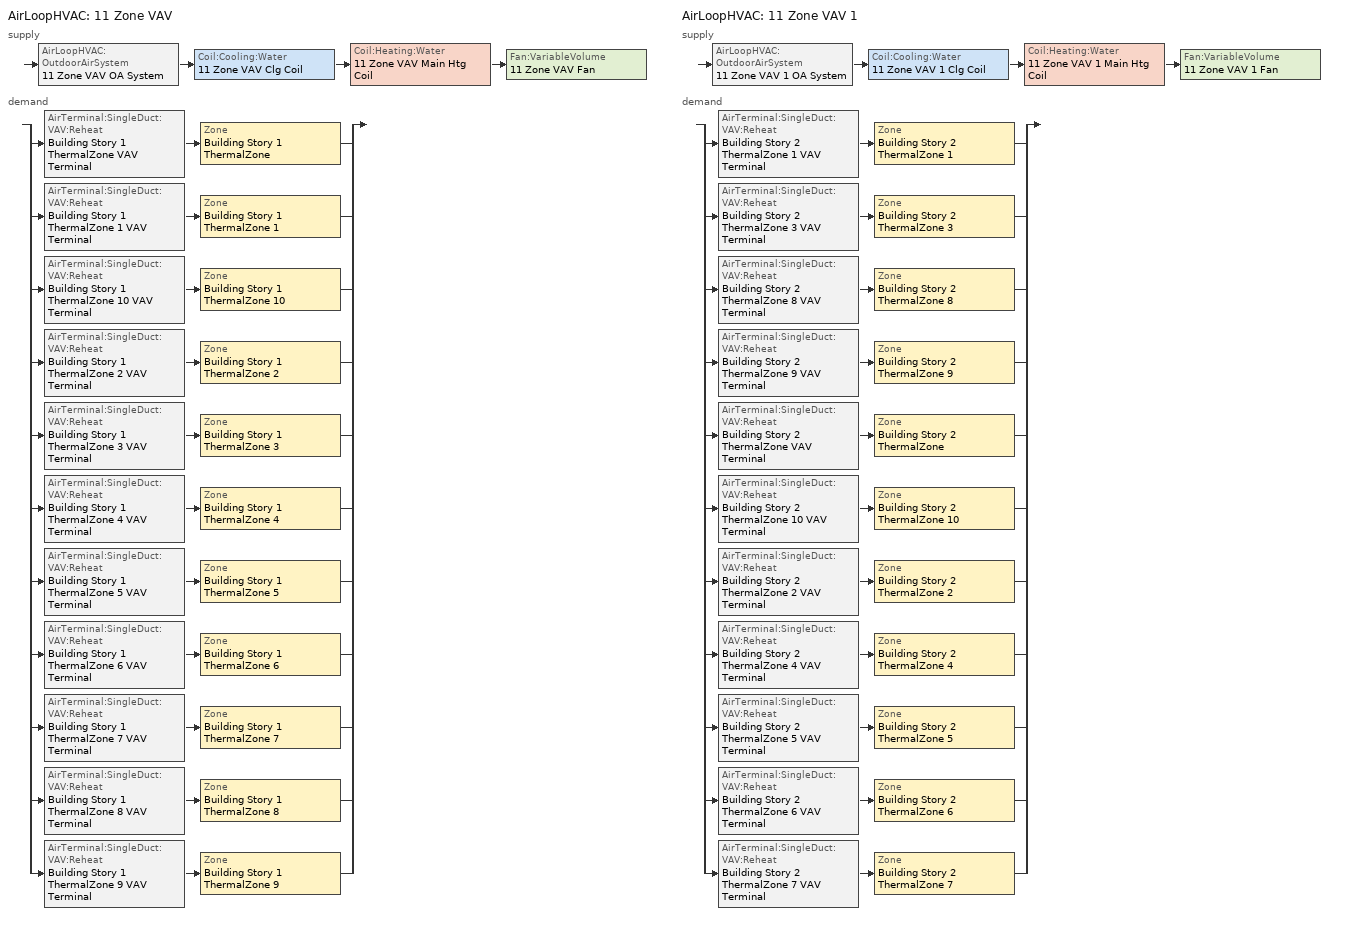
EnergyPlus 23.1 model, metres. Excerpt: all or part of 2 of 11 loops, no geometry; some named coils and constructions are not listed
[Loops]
AirLoopHVAC '11 Zone VAV'
 supply: AirLoopHVAC:OutdoorAirSystem '11 Zone VAV OA System' > Coil:Cooling:Water '11 Zone VAV Clg Coil' > Coil:Heating:Water '11 Zone VAV Main Htg Coil' > Fan:VariableVolume '11 Zone VAV Fan'
 demand: split
  | AirTerminal:SingleDuct:VAV:Reheat 'Building Story 1 ThermalZone VAV Terminal' > Zone 'Building Story 1 ThermalZone'
  | AirTerminal:SingleDuct:VAV:Reheat 'Building Story 1 ThermalZone 1 VAV Terminal' > Zone 'Building Story 1 ThermalZone 1'
  | AirTerminal:SingleDuct:VAV:Reheat 'Building Story 1 ThermalZone 10 VAV Terminal' > Zone 'Building Story 1 ThermalZone 10'
  | AirTerminal:SingleDuct:VAV:Reheat 'Building Story 1 ThermalZone 2 VAV Terminal' > Zone 'Building Story 1 ThermalZone 2'
  | AirTerminal:SingleDuct:VAV:Reheat 'Building Story 1 ThermalZone 3 VAV Terminal' > Zone 'Building Story 1 ThermalZone 3'
  | AirTerminal:SingleDuct:VAV:Reheat 'Building Story 1 ThermalZone 4 VAV Terminal' > Zone 'Building Story 1 ThermalZone 4'
  | AirTerminal:SingleDuct:VAV:Reheat 'Building Story 1 ThermalZone 5 VAV Terminal' > Zone 'Building Story 1 ThermalZone 5'
  | AirTerminal:SingleDuct:VAV:Reheat 'Building Story 1 ThermalZone 6 VAV Terminal' > Zone 'Building Story 1 ThermalZone 6'
  | AirTerminal:SingleDuct:VAV:Reheat 'Building Story 1 ThermalZone 7 VAV Terminal' > Zone 'Building Story 1 ThermalZone 7'
  | AirTerminal:SingleDuct:VAV:Reheat 'Building Story 1 ThermalZone 8 VAV Terminal' > Zone 'Building Story 1 ThermalZone 8'
  | AirTerminal:SingleDuct:VAV:Reheat 'Building Story 1 ThermalZone 9 VAV Terminal' > Zone 'Building Story 1 ThermalZone 9'
AirLoopHVAC '11 Zone VAV 1'
 supply: AirLoopHVAC:OutdoorAirSystem '11 Zone VAV 1 OA System' > Coil:Cooling:Water '11 Zone VAV 1 Clg Coil' > Coil:Heating:Water '11 Zone VAV 1 Main Htg Coil' > Fan:VariableVolume '11 Zone VAV 1 Fan'
 demand: split
  | AirTerminal:SingleDuct:VAV:Reheat 'Building Story 2 ThermalZone 1 VAV Terminal' > Zone 'Building Story 2 ThermalZone 1'
  | AirTerminal:SingleDuct:VAV:Reheat 'Building Story 2 ThermalZone 3 VAV Terminal' > Zone 'Building Story 2 ThermalZone 3'
  | AirTerminal:SingleDuct:VAV:Reheat 'Building Story 2 ThermalZone 8 VAV Terminal' > Zone 'Building Story 2 ThermalZone 8'
  | AirTerminal:SingleDuct:VAV:Reheat 'Building Story 2 ThermalZone 9 VAV Terminal' > Zone 'Building Story 2 ThermalZone 9'
  | AirTerminal:SingleDuct:VAV:Reheat 'Building Story 2 ThermalZone VAV Terminal' > Zone 'Building Story 2 ThermalZone'
  | AirTerminal:SingleDuct:VAV:Reheat 'Building Story 2 ThermalZone 10 VAV Terminal' > Zone 'Building Story 2 ThermalZone 10'
  | AirTerminal:SingleDuct:VAV:Reheat 'Building Story 2 ThermalZone 2 VAV Terminal' > Zone 'Building Story 2 ThermalZone 2'
  | AirTerminal:SingleDuct:VAV:Reheat 'Building Story 2 ThermalZone 4 VAV Terminal' > Zone 'Building Story 2 ThermalZone 4'
  | AirTerminal:SingleDuct:VAV:Reheat 'Building Story 2 ThermalZone 5 VAV Terminal' > Zone 'Building Story 2 ThermalZone 5'
  | AirTerminal:SingleDuct:VAV:Reheat 'Building Story 2 ThermalZone 6 VAV Terminal' > Zone 'Building Story 2 ThermalZone 6'
  | AirTerminal:SingleDuct:VAV:Reheat 'Building Story 2 ThermalZone 7 VAV Terminal' > Zone 'Building Story 2 ThermalZone 7'
[InternalMass] Construction=InteriorFurnishings 1
Name | Zone or ZoneList | Space or SpaceList | Surface Area {m2}
Building Story 1 Space 8 SecondarySchool Office A  - Story Ground Mass; Building Story 1 Space 8 SecondarySchool Office C  - Story Ground Mass | Building Story 1 ThermalZone 8 | Building Story 1 Space 8 | 2.00031
Building Story 1 Space SecondarySchool Office A end_b - Story Ground Mass; Building Story 1 Space SecondarySchool Office C end_b - Story Ground Mass | Building Story 1 ThermalZone | Building Story 1 Space | 31.8801
Building Story 1 Space 3 SecondarySchool Office A end_b - Story Ground Mass; Building Story 1 Space 3 SecondarySchool Office C end_b - Story Ground Mass | Building Story 1 ThermalZone 3 | Building Story 1 Space 3 | 0.579334
Building Story 1 Space 1 SecondarySchool Office A end_b - Story Ground Mass; Building Story 1 Space 1 SecondarySchool Office C end_b - Story Ground Mass | Building Story 1 ThermalZone 1 | Building Story 1 Space 1 | 1.34403
Building Story 1 Space 4 SecondarySchool Office A end_b - Story Ground Mass; Building Story 1 Space 4 SecondarySchool Office C end_b - Story Ground Mass | Building Story 1 ThermalZone 4 | Building Story 1 Space 4 | 0.215222
Building Story 1 Space 6 SecondarySchool Office A end_b - Story Ground Mass; Building Story 1 Space 6 SecondarySchool Office C end_b - Story Ground Mass | Building Story 1 ThermalZone 6 | Building Story 1 Space 6 | 2.28386
Building Story 1 Space 10 SecondarySchool Office A end_b - Story Ground Mass; Building Story 1 Space 10 SecondarySchool Office C end_b - Story Ground Mass | Building Story 1 ThermalZone 10 | Building Story 1 Space 10 | 0.964309
Building Story 1 Space 5 SecondarySchool Office A end_b - Story Ground Mass; Building Story 1 Space 5 SecondarySchool Office C end_b - Story Ground Mass | Building Story 1 ThermalZone 5 | Building Story 1 Space 5 | 0.331057
Building Story 1 Space 9 SecondarySchool Office A end_b - Story Ground Mass; Building Story 1 Space 9 SecondarySchool Office C end_b - Story Ground Mass | Building Story 1 ThermalZone 9 | Building Story 1 Space 9 | 1.47988
Building Story 1 Space 2 SecondarySchool Office A end_b - Story Ground Mass; Building Story 1 Space 2 SecondarySchool Office C end_b - Story Ground Mass | Building Story 1 ThermalZone 2 | Building Story 1 Space 2 | 0.211252
Building Story 1 Space 7 SecondarySchool Office A end_b - Story Ground Mass; Building Story 1 Space 7 SecondarySchool Office C end_b - Story Ground Mass | Building Story 1 ThermalZone 7 | Building Story 1 Space 7 | 0.771594
Building Story 1 Space 8 SecondarySchool Office A end_b - Story Ground Mass; Building Story 1 Space 8 SecondarySchool Office C end_b - Story Ground Mass | Building Story 1 ThermalZone 8 | Building Story 1 Space 8 | 1.74578
Building Story 1 Space SecondarySchool Office B  - Story Ground Mass | Building Story 1 ThermalZone | Building Story 1 Space | 327.916
Building Story 1 Space 3 SecondarySchool Office B  - Story Ground Mass | Building Story 1 ThermalZone 3 | Building Story 1 Space 3 | 5.95898
Building Story 1 Space 1 SecondarySchool Office B  - Story Ground Mass | Building Story 1 ThermalZone 1 | Building Story 1 Space 1 | 13.8246
Building Story 1 Space 4 SecondarySchool Office B  - Story Ground Mass | Building Story 1 ThermalZone 4 | Building Story 1 Space 4 | 2.21376
Building Story 1 Space 6 SecondarySchool Office B  - Story Ground Mass | Building Story 1 ThermalZone 6 | Building Story 1 Space 6 | 23.4916
Building Story 1 Space 10 SecondarySchool Office B  - Story Ground Mass | Building Story 1 ThermalZone 10 | Building Story 1 Space 10 | 9.91881
Building Story 1 Space 5 SecondarySchool Office B  - Story Ground Mass | Building Story 1 ThermalZone 5 | Building Story 1 Space 5 | 3.40522
Building Story 1 Space 9 SecondarySchool Office B  - Story Ground Mass | Building Story 1 ThermalZone 9 | Building Story 1 Space 9 | 15.2219
Building Story 1 Space 2 SecondarySchool Office B  - Story Ground Mass | Building Story 1 ThermalZone 2 | Building Story 1 Space 2 | 2.17292
Building Story 1 Space 7 SecondarySchool Office B  - Story Ground Mass | Building Story 1 ThermalZone 7 | Building Story 1 Space 7 | 7.93656
Building Story 1 Space 8 SecondarySchool Office B  - Story Ground Mass | Building Story 1 ThermalZone 8 | Building Story 1 Space 8 | 17.957
Building Story 1 Space SecondarySchool Office B end_b - Story Ground Mass | Building Story 1 ThermalZone | Building Story 1 Space | 286.19
Building Story 1 Space 3 SecondarySchool Office B end_b - Story Ground Mass | Building Story 1 ThermalZone 3 | Building Story 1 Space 3 | 5.20072
Building Story 1 Space 1 SecondarySchool Office B end_b - Story Ground Mass | Building Story 1 ThermalZone 1 | Building Story 1 Space 1 | 12.0655
Building Story 1 Space 4 SecondarySchool Office B end_b - Story Ground Mass | Building Story 1 ThermalZone 4 | Building Story 1 Space 4 | 1.93206
Building Story 1 Space 6 SecondarySchool Office B end_b - Story Ground Mass | Building Story 1 ThermalZone 6 | Building Story 1 Space 6 | 20.5024
Building Story 1 Space 10 SecondarySchool Office B end_b - Story Ground Mass | Building Story 1 ThermalZone 10 | Building Story 1 Space 10 | 8.65667
Building Story 1 Space 5 SecondarySchool Office B end_b - Story Ground Mass | Building Story 1 ThermalZone 5 | Building Story 1 Space 5 | 2.97192
Building Story 1 Space 9 SecondarySchool Office B end_b - Story Ground Mass | Building Story 1 ThermalZone 9 | Building Story 1 Space 9 | 13.285
Building Story 1 Space 2 SecondarySchool Office B end_b - Story Ground Mass | Building Story 1 ThermalZone 2 | Building Story 1 Space 2 | 1.89643
Building Story 1 Space 7 SecondarySchool Office B end_b - Story Ground Mass | Building Story 1 ThermalZone 7 | Building Story 1 Space 7 | 6.92666
Building Story 1 Space 8 SecondarySchool Office B end_b - Story Ground Mass | Building Story 1 ThermalZone 8 | Building Story 1 Space 8 | 15.672
Building Story 1 Space SecondarySchool Office C  - Story Ground Mass | Building Story 1 ThermalZone | Building Story 1 Space | 36.5282
Building Story 1 Space 3 SecondarySchool Office C  - Story Ground Mass | Building Story 1 ThermalZone 3 | Building Story 1 Space 3 | 0.663799
Building Story 1 Space 1 SecondarySchool Office C  - Story Ground Mass | Building Story 1 ThermalZone 1 | Building Story 1 Space 1 | 1.53999
Building Story 1 Space 4 SecondarySchool Office C  - Story Ground Mass | Building Story 1 ThermalZone 4 | Building Story 1 Space 4 | 0.246601
Building Story 1 Space 6 SecondarySchool Office C  - Story Ground Mass | Building Story 1 ThermalZone 6 | Building Story 1 Space 6 | 2.61684
Building Story 1 Space 10 SecondarySchool Office C  - Story Ground Mass | Building Story 1 ThermalZone 10 | Building Story 1 Space 10 | 1.1049
Building Story 1 Space 5 SecondarySchool Office C  - Story Ground Mass | Building Story 1 ThermalZone 5 | Building Story 1 Space 5 | 0.379324
Building Story 1 Space 9 SecondarySchool Office C  - Story Ground Mass | Building Story 1 ThermalZone 9 | Building Story 1 Space 9 | 1.69564
Building Story 1 Space 2 SecondarySchool Office C  - Story Ground Mass | Building Story 1 ThermalZone 2 | Building Story 1 Space 2 | 0.242052
Building Story 1 Space 7 SecondarySchool Office C  - Story Ground Mass | Building Story 1 ThermalZone 7 | Building Story 1 Space 7 | 0.884092
Building Story 1 Space SecondarySchool Restroom A  - Story Ground Mass | Building Story 1 ThermalZone | Building Story 1 Space | 26.9602
Building Story 1 Space 3 SecondarySchool Restroom A  - Story Ground Mass | Building Story 1 ThermalZone 3 | Building Story 1 Space 3 | 0.489927
Building Story 1 Space 1 SecondarySchool Restroom A  - Story Ground Mass | Building Story 1 ThermalZone 1 | Building Story 1 Space 1 | 1.13661
Building Story 1 Space 4 SecondarySchool Restroom A  - Story Ground Mass | Building Story 1 ThermalZone 4 | Building Story 1 Space 4 | 0.182008
Building Story 1 Space 6 SecondarySchool Restroom A  - Story Ground Mass | Building Story 1 ThermalZone 6 | Building Story 1 Space 6 | 1.9314
Building Story 1 Space 10 SecondarySchool Restroom A  - Story Ground Mass | Building Story 1 ThermalZone 10 | Building Story 1 Space 10 | 0.815491
Building Story 1 Space 5 SecondarySchool Restroom A  - Story Ground Mass | Building Story 1 ThermalZone 5 | Building Story 1 Space 5 | 0.279966
Building Story 1 Space 9 SecondarySchool Restroom A  - Story Ground Mass | Building Story 1 ThermalZone 9 | Building Story 1 Space 9 | 1.25149
Building Story 1 Space 2 SecondarySchool Restroom A  - Story Ground Mass | Building Story 1 ThermalZone 2 | Building Story 1 Space 2 | 0.17865
Building Story 1 Space 7 SecondarySchool Restroom A  - Story Ground Mass | Building Story 1 ThermalZone 7 | Building Story 1 Space 7 | 0.652517
Building Story 1 Space 8 SecondarySchool Restroom A  - Story Ground Mass | Building Story 1 ThermalZone 8 | Building Story 1 Space 8 | 1.47636
Building Story 1 Space SecondarySchool Restroom B  - Story Ground Mass | Building Story 1 ThermalZone | Building Story 1 Space | 242.023
Building Story 1 Space 3 SecondarySchool Restroom B  - Story Ground Mass | Building Story 1 ThermalZone 3 | Building Story 1 Space 3 | 4.39811
Building Story 1 Space 1 SecondarySchool Restroom B  - Story Ground Mass | Building Story 1 ThermalZone 1 | Building Story 1 Space 1 | 10.2035
Building Story 1 Space 4 SecondarySchool Restroom B  - Story Ground Mass | Building Story 1 ThermalZone 4 | Building Story 1 Space 4 | 1.6339
Building Story 1 Space 6 SecondarySchool Restroom B  - Story Ground Mass | Building Story 1 ThermalZone 6 | Building Story 1 Space 6 | 17.3383
Building Story 1 Space 10 SecondarySchool Restroom B  - Story Ground Mass | Building Story 1 ThermalZone 10 | Building Story 1 Space 10 | 7.32072
Building Story 1 Space 5 SecondarySchool Restroom B  - Story Ground Mass | Building Story 1 ThermalZone 5 | Building Story 1 Space 5 | 2.51327
Building Story 1 Space 9 SecondarySchool Restroom B  - Story Ground Mass | Building Story 1 ThermalZone 9 | Building Story 1 Space 9 | 11.2348
Building Story 1 Space 2 SecondarySchool Restroom B  - Story Ground Mass | Building Story 1 ThermalZone 2 | Building Story 1 Space 2 | 1.60376
Building Story 1 Space 7 SecondarySchool Restroom B  - Story Ground Mass | Building Story 1 ThermalZone 7 | Building Story 1 Space 7 | 5.8577
[ZoneControl:Thermostat] Temperature Difference Between Cutout And Setpoint {deltaC}=0
Name | Zone or ZoneList | Control Type Schedule | Control 1
Building Story 1 ThermalZone Thermostat | Building Story 1 ThermalZone | Building Story 1 ThermalZone Thermostat Schedule | Story Ground Blended Space Type Thermostat
Building Story 1 ThermalZone 1 Thermostat | Building Story 1 ThermalZone 1 | Building Story 1 ThermalZone 1 Thermostat Schedule | Story Ground Blended Space Type Thermostat 1
Building Story 1 ThermalZone 10 Thermostat | Building Story 1 ThermalZone 10 | Building Story 1 ThermalZone 10 Thermostat Schedule | Story Ground Blended Space Type Thermostat 2
Building Story 1 ThermalZone 2 Thermostat | Building Story 1 ThermalZone 2 | Building Story 1 ThermalZone 2 Thermostat Schedule | Story Ground Blended Space Type Thermostat 3
Building Story 1 ThermalZone 3 Thermostat | Building Story 1 ThermalZone 3 | Building Story 1 ThermalZone 3 Thermostat Schedule | Story Ground Blended Space Type Thermostat 4
Building Story 1 ThermalZone 4 Thermostat | Building Story 1 ThermalZone 4 | Building Story 1 ThermalZone 4 Thermostat Schedule | Story Ground Blended Space Type Thermostat 5
Building Story 1 ThermalZone 5 Thermostat | Building Story 1 ThermalZone 5 | Building Story 1 ThermalZone 5 Thermostat Schedule | Story Ground Blended Space Type Thermostat 6
Building Story 1 ThermalZone 6 Thermostat | Building Story 1 ThermalZone 6 | Building Story 1 ThermalZone 6 Thermostat Schedule | Story Ground Blended Space Type Thermostat 7
Building Story 1 ThermalZone 7 Thermostat | Building Story 1 ThermalZone 7 | Building Story 1 ThermalZone 7 Thermostat Schedule | Story Ground Blended Space Type Thermostat 8
Building Story 1 ThermalZone 8 Thermostat | Building Story 1 ThermalZone 8 | Building Story 1 ThermalZone 8 Thermostat Schedule | Story Ground Blended Space Type Thermostat 9
Building Story 1 ThermalZone 9 Thermostat | Building Story 1 ThermalZone 9 | Building Story 1 ThermalZone 9 Thermostat Schedule | Story Ground Blended Space Type Thermostat 10
Building Story 2 ThermalZone Thermostat | Building Story 2 ThermalZone | Building Story 2 ThermalZone Thermostat Schedule | Story Mid Blended Space Type Thermostat
Building Story 2 ThermalZone 1 Thermostat | Building Story 2 ThermalZone 1 | Building Story 2 ThermalZone 1 Thermostat Schedule | Story Mid Blended Space Type Thermostat 1
Building Story 2 ThermalZone 10 Thermostat | Building Story 2 ThermalZone 10 | Building Story 2 ThermalZone 10 Thermostat Schedule | Story Mid Blended Space Type Thermostat 2
Building Story 2 ThermalZone 2 Thermostat | Building Story 2 ThermalZone 2 | Building Story 2 ThermalZone 2 Thermostat Schedule | Story Mid Blended Space Type Thermostat 3
Building Story 2 ThermalZone 3 Thermostat | Building Story 2 ThermalZone 3 | Building Story 2 ThermalZone 3 Thermostat Schedule | Story Mid Blended Space Type Thermostat 4
Building Story 2 ThermalZone 4 Thermostat | Building Story 2 ThermalZone 4 | Building Story 2 ThermalZone 4 Thermostat Schedule | Story Mid Blended Space Type Thermostat 5
Building Story 2 ThermalZone 5 Thermostat | Building Story 2 ThermalZone 5 | Building Story 2 ThermalZone 5 Thermostat Schedule | Story Mid Blended Space Type Thermostat 6
Building Story 2 ThermalZone 6 Thermostat | Building Story 2 ThermalZone 6 | Building Story 2 ThermalZone 6 Thermostat Schedule | Story Mid Blended Space Type Thermostat 7
Building Story 2 ThermalZone 7 Thermostat | Building Story 2 ThermalZone 7 | Building Story 2 ThermalZone 7 Thermostat Schedule | Story Mid Blended Space Type Thermostat 8
Building Story 2 ThermalZone 8 Thermostat | Building Story 2 ThermalZone 8 | Building Story 2 ThermalZone 8 Thermostat Schedule | Story Mid Blended Space Type Thermostat 9
Building Story 2 ThermalZone 9 Thermostat | Building Story 2 ThermalZone 9 | Building Story 2 ThermalZone 9 Thermostat Schedule | Story Mid Blended Space Type Thermostat 10
[ThermostatSetpoint:DualSetpoint] Cooling Setpoint Temperature Schedule=SchoolSecondary CLGSETP_SCH_NO_SETBACK
Name | Heating Setpoint Temperature Schedule
Story Ground Blended Space Type Thermostat; Story Ground Blended Space Type Thermostat 1; Story Ground Blended Space Type Thermostat 2; Story Ground Blended Space Type Thermostat 3; Story Ground Blended Space Type Thermostat 4; Story Ground Blended Space Type Thermostat 5; Story Ground Blended Space Type Thermostat 6; Story Ground Blended Space Type Thermostat 7; Story Ground Blended Space Type Thermostat 8; Story Ground Blended Space Type Thermostat 9; Story Ground Blended Space Type Thermostat 10 | SchoolSecondary HTGSETP_SCH_PSZ_AC
Story Mid Blended Space Type Thermostat; Story Mid Blended Space Type Thermostat 1; Story Mid Blended Space Type Thermostat 2; Story Mid Blended Space Type Thermostat 3; Story Mid Blended Space Type Thermostat 4; Story Mid Blended Space Type Thermostat 5; Story Mid Blended Space Type Thermostat 6; Story Mid Blended Space Type Thermostat 7; Story Mid Blended Space Type Thermostat 8; Story Mid Blended Space Type Thermostat 9; Story Mid Blended Space Type Thermostat 10 | SchoolSecondary HTGSETP_SCH_YES_OPTIMUM
[AirTerminal:SingleDuct:VAV:Reheat] Availability Schedule=Always On Discrete; Maximum Air Flow Rate {m3/s}=Autosize; Zone Minimum Air Flow Input Method=Constant; Fixed Minimum Air Flow Rate {m3/s}=0; Maximum Hot Water or Steam Flow Rate {m3/s}=Autosize; Minimum Hot Water or Steam Flow Rate {m3/s}=0; Convergence Tolerance=0.001; Damper Heating Action=ReverseWithLimits; Maximum Flow per Zone Floor Area During Reheat {m3/s-m2}=Autocalculate; Maximum Flow Fraction During Reheat=0.5; Maximum Reheat Air Temperature {C}=40
Name | Constant Minimum Air Flow Fraction | Reheat Coil
Building Story 1 ThermalZone VAV Terminal | 0.789931 | Building Story 1 ThermalZone Reheat Coil
Building Story 1 ThermalZone 1 VAV Terminal | 0.789931 | Building Story 1 ThermalZone 1 Reheat Coil
Building Story 1 ThermalZone 10 VAV Terminal | 0.789931 | Building Story 1 ThermalZone 10 Reheat Coil
Building Story 1 ThermalZone 2 VAV Terminal | 0.789931 | Building Story 1 ThermalZone 2 Reheat Coil
Building Story 1 ThermalZone 3 VAV Terminal | 0.789931 | Building Story 1 ThermalZone 3 Reheat Coil
Building Story 1 ThermalZone 4 VAV Terminal | 0.789931 | Building Story 1 ThermalZone 4 Reheat Coil
Building Story 1 ThermalZone 5 VAV Terminal | 0.789931 | Building Story 1 ThermalZone 5 Reheat Coil
Building Story 1 ThermalZone 6 VAV Terminal | 0.789931 | Building Story 1 ThermalZone 6 Reheat Coil
Building Story 1 ThermalZone 7 VAV Terminal | 0.789931 | Building Story 1 ThermalZone 7 Reheat Coil
Building Story 1 ThermalZone 8 VAV Terminal | 0.789931 | Building Story 1 ThermalZone 8 Reheat Coil
Building Story 1 ThermalZone 9 VAV Terminal | 0.789931 | Building Story 1 ThermalZone 9 Reheat Coil
Building Story 2 ThermalZone VAV Terminal | 0.869537 | Building Story 2 ThermalZone Reheat Coil
Building Story 2 ThermalZone 1 VAV Terminal | 0.869537 | Building Story 2 ThermalZone 1 Reheat Coil
Building Story 2 ThermalZone 10 VAV Terminal | 0.869537 | Building Story 2 ThermalZone 10 Reheat Coil
Building Story 2 ThermalZone 2 VAV Terminal | 0.869537 | Building Story 2 ThermalZone 2 Reheat Coil
Building Story 2 ThermalZone 3 VAV Terminal | 0.869537 | Building Story 2 ThermalZone 3 Reheat Coil
Building Story 2 ThermalZone 4 VAV Terminal | 0.869537 | Building Story 2 ThermalZone 4 Reheat Coil
Building Story 2 ThermalZone 5 VAV Terminal | 0.869537 | Building Story 2 ThermalZone 5 Reheat Coil
Building Story 2 ThermalZone 6 VAV Terminal | 0.869537 | Building Story 2 ThermalZone 6 Reheat Coil
Building Story 2 ThermalZone 7 VAV Terminal | 0.869537 | Building Story 2 ThermalZone 7 Reheat Coil
Building Story 2 ThermalZone 8 VAV Terminal | 0.869537 | Building Story 2 ThermalZone 8 Reheat Coil
Building Story 2 ThermalZone 9 VAV Terminal | 0.869537 | Building Story 2 ThermalZone 9 Reheat Coil
[Coil:Heating:Water] Availability Schedule=Always On Discrete; U-Factor Times Area Value {W/K}=Autosize; Maximum Water Flow Rate {m3/s}=Autosize; Performance Input Method=UFactorTimesAreaAndDesignWaterFlowRate; Rated Capacity {W}=Autosize; Rated Inlet Water Temperature {C}=82.2222; Rated Inlet Air Temperature {C}=7.22222; Rated Outlet Water Temperature {C}=71.1111; Rated Outlet Air Temperature {C}=12.7778; Rated Ratio for Air and Water Convection=0.5
11 Zone VAV Main Htg Coil; 11 Zone VAV 1 Main Htg Coil
[Zone equipment]
Building Story 1 ThermalZone: Building Story 1 ThermalZone VAV Terminal
Building Story 1 ThermalZone 1: Building Story 1 ThermalZone 1 VAV Terminal
Building Story 1 ThermalZone 10: Building Story 1 ThermalZone 10 VAV Terminal
Building Story 1 ThermalZone 2: Building Story 1 ThermalZone 2 VAV Terminal
Building Story 1 ThermalZone 3: Building Story 1 ThermalZone 3 VAV Terminal
Building Story 1 ThermalZone 4: Building Story 1 ThermalZone 4 VAV Terminal
Building Story 1 ThermalZone 5: Building Story 1 ThermalZone 5 VAV Terminal
Building Story 1 ThermalZone 6: Building Story 1 ThermalZone 6 VAV Terminal
Building Story 1 ThermalZone 7: Building Story 1 ThermalZone 7 VAV Terminal
Building Story 1 ThermalZone 8: Building Story 1 ThermalZone 8 VAV Terminal
Building Story 1 ThermalZone 9: Building Story 1 ThermalZone 9 VAV Terminal
Building Story 2 ThermalZone: Building Story 2 ThermalZone VAV Terminal
Building Story 2 ThermalZone 1: Building Story 2 ThermalZone 1 VAV Terminal
Building Story 2 ThermalZone 10: Building Story 2 ThermalZone 10 VAV Terminal
Building Story 2 ThermalZone 2: Building Story 2 ThermalZone 2 VAV Terminal
Building Story 2 ThermalZone 3: Building Story 2 ThermalZone 3 VAV Terminal
Building Story 2 ThermalZone 4: Building Story 2 ThermalZone 4 VAV Terminal
Building Story 2 ThermalZone 5: Building Story 2 ThermalZone 5 VAV Terminal
Building Story 2 ThermalZone 6: Building Story 2 ThermalZone 6 VAV Terminal
Building Story 2 ThermalZone 7: Building Story 2 ThermalZone 7 VAV Terminal
Building Story 2 ThermalZone 8: Building Story 2 ThermalZone 8 VAV Terminal
Building Story 2 ThermalZone 9: Building Story 2 ThermalZone 9 VAV Terminal
[Sizing:Zone] Zone Cooling Design Supply Air Temperature Input Method=SupplyAirTemperature; Zone Cooling Design Supply Air Temperature {C}=12.7778; Zone Cooling Design Supply Air Temperature Difference {deltaC}=11.11; Zone Heating Design Supply Air Temperature Input Method=SupplyAirTemperature; Zone Heating Design Supply Air Temperature {C}=40; Zone Heating Design Supply Air Temperature Difference {deltaC}=11.11; Zone Cooling Design Supply Air Humidity Ratio {kgWater/kgDryAir}=0.0085; Zone Heating Design Supply Air Humidity Ratio {kgWater/kgDryAir}=0.008; Cooling Design Air Flow Method=DesignDayWithLimit; Cooling Design Air Flow Rate {m3/s}=0; Cooling Minimum Air Flow per Zone Floor Area {m3/s-m2}=0.000762; Cooling Minimum Air Flow {m3/s}=0; Cooling Minimum Air Flow Fraction=0; Heating Design Air Flow Method=DesignDay; Heating Design Air Flow Rate {m3/s}=0; Heating Maximum Air Flow per Zone Floor Area {m3/s-m2}=0.002032; Heating Maximum Air Flow {m3/s}=0.141576; Heating Maximum Air Flow Fraction=0.3; Account for Dedicated Outdoor Air System=No; Zone Load Sizing Method=Sensible Load Only No Latent Load; Zone Latent Cooling Design Supply Air Humidity Ratio Input Method=HumidityRatioDifference; Zone Cooling Design Supply Air Humidity Ratio Difference {kgWater/kgDryAir}=0.005; Zone Latent Heating Design Supply Air Humidity Ratio Input Method=HumidityRatioDifference; Zone Humidification Design Supply Air Humidity Ratio Difference {kgWater/kgDryAir}=0.005
Name | Design Specification Outdoor Air Object | Design Specification Zone Air Distribution Object
Building Story 1 ThermalZone | Building Story 1 ThermalZone DSOA Space List | Building Story 1 ThermalZone Design Spec Zone Air Dist
Building Story 1 ThermalZone 1 | Building Story 1 ThermalZone 1 DSOA Space List | Building Story 1 ThermalZone 1 Design Spec Zone Air Dist
Building Story 1 ThermalZone 10 | Building Story 1 ThermalZone 10 DSOA Space List | Building Story 1 ThermalZone 10 Design Spec Zone Air Dist
Building Story 1 ThermalZone 2 | Building Story 1 ThermalZone 2 DSOA Space List | Building Story 1 ThermalZone 2 Design Spec Zone Air Dist
Building Story 1 ThermalZone 3 | Building Story 1 ThermalZone 3 DSOA Space List | Building Story 1 ThermalZone 3 Design Spec Zone Air Dist
Building Story 1 ThermalZone 4 | Building Story 1 ThermalZone 4 DSOA Space List | Building Story 1 ThermalZone 4 Design Spec Zone Air Dist
Building Story 1 ThermalZone 5 | Building Story 1 ThermalZone 5 DSOA Space List | Building Story 1 ThermalZone 5 Design Spec Zone Air Dist
Building Story 1 ThermalZone 6 | Building Story 1 ThermalZone 6 DSOA Space List | Building Story 1 ThermalZone 6 Design Spec Zone Air Dist
Building Story 1 ThermalZone 7 | Building Story 1 ThermalZone 7 DSOA Space List | Building Story 1 ThermalZone 7 Design Spec Zone Air Dist
Building Story 1 ThermalZone 8 | Building Story 1 ThermalZone 8 DSOA Space List | Building Story 1 ThermalZone 8 Design Spec Zone Air Dist
Building Story 1 ThermalZone 9 | Building Story 1 ThermalZone 9 DSOA Space List | Building Story 1 ThermalZone 9 Design Spec Zone Air Dist
Building Story 2 ThermalZone | Building Story 2 ThermalZone DSOA Space List | Building Story 2 ThermalZone Design Spec Zone Air Dist
Building Story 2 ThermalZone 1 | Building Story 2 ThermalZone 1 DSOA Space List | Building Story 2 ThermalZone 1 Design Spec Zone Air Dist
Building Story 2 ThermalZone 10 | Building Story 2 ThermalZone 10 DSOA Space List | Building Story 2 ThermalZone 10 Design Spec Zone Air Dist
Building Story 2 ThermalZone 2 | Building Story 2 ThermalZone 2 DSOA Space List | Building Story 2 ThermalZone 2 Design Spec Zone Air Dist
Building Story 2 ThermalZone 3 | Building Story 2 ThermalZone 3 DSOA Space List | Building Story 2 ThermalZone 3 Design Spec Zone Air Dist
Building Story 2 ThermalZone 4 | Building Story 2 ThermalZone 4 DSOA Space List | Building Story 2 ThermalZone 4 Design Spec Zone Air Dist
Building Story 2 ThermalZone 5 | Building Story 2 ThermalZone 5 DSOA Space List | Building Story 2 ThermalZone 5 Design Spec Zone Air Dist
Building Story 2 ThermalZone 6 | Building Story 2 ThermalZone 6 DSOA Space List | Building Story 2 ThermalZone 6 Design Spec Zone Air Dist
Building Story 2 ThermalZone 7 | Building Story 2 ThermalZone 7 DSOA Space List | Building Story 2 ThermalZone 7 Design Spec Zone Air Dist
Building Story 2 ThermalZone 8 | Building Story 2 ThermalZone 8 DSOA Space List | Building Story 2 ThermalZone 8 Design Spec Zone Air Dist
Building Story 2 ThermalZone 9 | Building Story 2 ThermalZone 9 DSOA Space List | Building Story 2 ThermalZone 9 Design Spec Zone Air Dist
[DesignSpecification:ZoneAirDistribution] Minimum Zone Ventilation Efficiency=0.6
Building Story 1 ThermalZone Design Spec Zone Air Dist; Building Story 1 ThermalZone 1 Design Spec Zone Air Dist; Building Story 1 ThermalZone 10 Design Spec Zone Air Dist; Building Story 1 ThermalZone 2 Design Spec Zone Air Dist; Building Story 1 ThermalZone 3 Design Spec Zone Air Dist; Building Story 1 ThermalZone 4 Design Spec Zone Air Dist; Building Story 1 ThermalZone 5 Design Spec Zone Air Dist; Building Story 1 ThermalZone 6 Design Spec Zone Air Dist; Building Story 1 ThermalZone 7 Design Spec Zone Air Dist; Building Story 1 ThermalZone 8 Design Spec Zone Air Dist; Building Story 1 ThermalZone 9 Design Spec Zone Air Dist; Building Story 2 ThermalZone Design Spec Zone Air Dist; Building Story 2 ThermalZone 1 Design Spec Zone Air Dist; Building Story 2 ThermalZone 10 Design Spec Zone Air Dist; Building Story 2 ThermalZone 2 Design Spec Zone Air Dist; Building Story 2 ThermalZone 3 Design Spec Zone Air Dist; Building Story 2 ThermalZone 4 Design Spec Zone Air Dist; Building Story 2 ThermalZone 5 Design Spec Zone Air Dist; Building Story 2 ThermalZone 6 Design Spec Zone Air Dist; Building Story 2 ThermalZone 7 Design Spec Zone Air Dist; Building Story 2 ThermalZone 8 Design Spec Zone Air Dist; Building Story 2 ThermalZone 9 Design Spec Zone Air Dist
[Controller:MechanicalVentilation] System Outdoor Air Method=ZoneSum
Name | Availability Schedule | Demand Controlled Ventilation | Zone or ZoneList 1 | Design Specification Outdoor Air Object Name 1 | Design Specification Zone Air Distribution Object Name 1 | Zone or ZoneList 2 | Design Specification Outdoor Air Object Name 2 | Design Specification Zone Air Distribution Object Name 2 | Zone or ZoneList 3 | Design Specification Outdoor Air Object Name 3 | Design Specification Zone Air Distribution Object Name 3 | Zone or ZoneList 4 | Design Specification Outdoor Air Object Name 4 | Design Specification Zone Air Distribution Object Name 4 | Zone or ZoneList 5 | Design Specification Outdoor Air Object Name 5 | Design Specification Zone Air Distribution Object Name 5 | Zone or ZoneList 6 | Design Specification Outdoor Air Object Name 6 | Design Specification Zone Air Distribution Object Name 6 | Zone or ZoneList 7 | Design Specification Outdoor Air Object Name 7 | Design Specification Zone Air Distribution Object Name 7 | Zone or ZoneList 8 | Design Specification Outdoor Air Object Name 8 | Design Specification Zone Air Distribution Object Name 8 | Zone or ZoneList 9 | Design Specification Outdoor Air Object Name 9 | Design Specification Zone Air Distribution Object Name 9 | Zone or ZoneList 10 | Design Specification Outdoor Air Object Name 10 | Design Specification Zone Air Distribution Object Name 10 | Zone or ZoneList 11 | Design Specification Outdoor Air Object Name 11 | Design Specification Zone Air Distribution Object Name 11
11 Zone VAV Vent Controller | 11 Zone VAV Occ Sch | Yes | Building Story 1 ThermalZone | Blended OA | Building Story 1 ThermalZone Design Spec Zone Air Dist | Building Story 1 ThermalZone 1 | Blended OA | Building Story 1 ThermalZone 1 Design Spec Zone Air Dist | Building Story 1 ThermalZone 10 | Blended OA | Building Story 1 ThermalZone 10 Design Spec Zone Air Dist | Building Story 1 ThermalZone 2 | Blended OA to per-area | Building Story 1 ThermalZone 2 Design Spec Zone Air Dist | Building Story 1 ThermalZone 3 | Blended OA | Building Story 1 ThermalZone 3 Design Spec Zone Air Dist | Building Story 1 ThermalZone 4 | Blended OA to per-area | Building Story 1 ThermalZone 4 Design Spec Zone Air Dist | Building Story 1 ThermalZone 5 | Blended OA to per-area | Building Story 1 ThermalZone 5 Design Spec Zone Air Dist | Building Story 1 ThermalZone 6 | Blended OA | Building Story 1 ThermalZone 6 Design Spec Zone Air Dist | Building Story 1 ThermalZone 7 | Blended OA | Building Story 1 ThermalZone 7 Design Spec Zone Air Dist | Building Story 1 ThermalZone 8 | Blended OA | Building Story 1 ThermalZone 8 Design Spec Zone Air Dist | Building Story 1 ThermalZone 9 | Blended OA | Building Story 1 ThermalZone 9 Design Spec Zone Air Dist
11 Zone VAV 1 Vent Controller | 11 Zone VAV 1 Occ Sch | No | Building Story 2 ThermalZone | Blended OA 1 | Building Story 2 ThermalZone Design Spec Zone Air Dist | Building Story 2 ThermalZone 1 | Blended OA 1 | Building Story 2 ThermalZone 1 Design Spec Zone Air Dist | Building Story 2 ThermalZone 10 | Blended OA 1 | Building Story 2 ThermalZone 10 Design Spec Zone Air Dist | Building Story 2 ThermalZone 2 | Blended OA 1 | Building Story 2 ThermalZone 2 Design Spec Zone Air Dist | Building Story 2 ThermalZone 3 | Blended OA 1 | Building Story 2 ThermalZone 3 Design Spec Zone Air Dist | Building Story 2 ThermalZone 4 | Blended OA 1 | Building Story 2 ThermalZone 4 Design Spec Zone Air Dist | Building Story 2 ThermalZone 5 | Blended OA 1 | Building Story 2 ThermalZone 5 Design Spec Zone Air Dist | Building Story 2 ThermalZone 6 | Blended OA 1 | Building Story 2 ThermalZone 6 Design Spec Zone Air Dist | Building Story 2 ThermalZone 7 | Blended OA 1 | Building Story 2 ThermalZone 7 Design Spec Zone Air Dist | Building Story 2 ThermalZone 8 | Blended OA 1 | Building Story 2 ThermalZone 8 Design Spec Zone Air Dist | Building Story 2 ThermalZone 9 | Blended OA 1 | Building Story 2 ThermalZone 9 Design Spec Zone Air Dist
[DesignSpecification:OutdoorAir] Outdoor Air Method=Sum; Outdoor Air Flow per Zone {m3/s}=0; Outdoor Air Flow Air Changes per Hour {1/hr}=0
Name | Outdoor Air Flow per Person {m3/s-person} | Outdoor Air Flow per Zone Floor Area {m3/s-m2}
Blended OA | 0.00256079 | 0.000687897
Blended OA to per-area | 0 | 0.00173243
Blended OA 1 | 0.00346999 | 0.000689238
[DesignSpecification:OutdoorAir:SpaceList]
Name | Space 1 | Space 1 Design Specification Outdoor Air Object
Building Story 1 ThermalZone DSOA Space List | Building Story 1 Space | Blended OA
Building Story 1 ThermalZone 1 DSOA Space List | Building Story 1 Space 1 | Blended OA
Building Story 1 ThermalZone 10 DSOA Space List | Building Story 1 Space 10 | Blended OA
Building Story 1 ThermalZone 2 DSOA Space List | Building Story 1 Space 2 | Blended OA to per-area
Building Story 1 ThermalZone 3 DSOA Space List | Building Story 1 Space 3 | Blended OA
Building Story 1 ThermalZone 4 DSOA Space List | Building Story 1 Space 4 | Blended OA to per-area
Building Story 1 ThermalZone 5 DSOA Space List | Building Story 1 Space 5 | Blended OA to per-area
Building Story 1 ThermalZone 6 DSOA Space List | Building Story 1 Space 6 | Blended OA
Building Story 1 ThermalZone 7 DSOA Space List | Building Story 1 Space 7 | Blended OA
Building Story 1 ThermalZone 8 DSOA Space List | Building Story 1 Space 8 | Blended OA
Building Story 1 ThermalZone 9 DSOA Space List | Building Story 1 Space 9 | Blended OA
Building Story 2 ThermalZone DSOA Space List | Building Story 2 Space | Blended OA 1
Building Story 2 ThermalZone 1 DSOA Space List | Building Story 2 Space 1 | Blended OA 1
Building Story 2 ThermalZone 10 DSOA Space List | Building Story 2 Space 10 | Blended OA 1
Building Story 2 ThermalZone 2 DSOA Space List | Building Story 2 Space 2 | Blended OA 1
Building Story 2 ThermalZone 3 DSOA Space List | Building Story 2 Space 3 | Blended OA 1
Building Story 2 ThermalZone 4 DSOA Space List | Building Story 2 Space 4 | Blended OA 1
Building Story 2 ThermalZone 5 DSOA Space List | Building Story 2 Space 5 | Blended OA 1
Building Story 2 ThermalZone 6 DSOA Space List | Building Story 2 Space 6 | Blended OA 1
Building Story 2 ThermalZone 7 DSOA Space List | Building Story 2 Space 7 | Blended OA 1
Building Story 2 ThermalZone 8 DSOA Space List | Building Story 2 Space 8 | Blended OA 1
Building Story 2 ThermalZone 9 DSOA Space List | Building Story 2 Space 9 | Blended OA 1
[AirLoopHVAC] Design Supply Air Flow Rate {m3/s}=AutoSize; Design Return Air Flow Fraction of Supply Air Flow=1
11 Zone VAV; 11 Zone VAV 1
[Sizing:System] Type of Load to Size On=Sensible; Central Heating Maximum System Air Flow Ratio=0.3; Preheat Design Temperature {C}=7.22222; Preheat Design Humidity Ratio {kgWater/kgDryAir}=0.008; Precool Design Temperature {C}=12.7778; Precool Design Humidity Ratio {kgWater/kgDryAir}=0.008; Central Cooling Design Supply Air Temperature {C}=12.7778; Central Heating Design Supply Air Temperature {C}=12.7778; Type of Zone Sum to Use=Coincident; 100% Outdoor Air in Cooling=No; 100% Outdoor Air in Heating=No; Central Cooling Design Supply Air Humidity Ratio {kgWater/kgDryAir}=0.0085; Central Heating Design Supply Air Humidity Ratio {kgWater/kgDryAir}=0.008; Cooling Supply Air Flow Rate Method=DesignDay; Cooling Supply Air Flow Rate {m3/s}=0; Cooling Supply Air Flow Rate Per Floor Area {m3/s-m2}=0.00996765; Cooling Fraction of Autosized Cooling Supply Air Flow Rate=1; Cooling Supply Air Flow Rate Per Unit Cooling Capacity {m3/s-W}=3.94755e-05; Heating Supply Air Flow Rate Method=DesignDay; Heating Supply Air Flow Rate {m3/s}=0; Heating Supply Air Flow Rate Per Floor Area {m3/s-m2}=0.00996765; Heating Fraction of Autosized Heating Supply Air Flow Rate=1; Heating Fraction of Autosized Cooling Supply Air Flow Rate=1; Heating Supply Air Flow Rate Per Unit Heating Capacity {m3/s-W}=3.15882e-05; System Outdoor Air Method=ZoneSum; Zone Maximum Outdoor Air Fraction=1; Cooling Design Capacity Method=CoolingDesignCapacity; Cooling Design Capacity {W}=Autosize; Cooling Design Capacity Per Floor Area {W/m2}=234.7; Fraction of Autosized Cooling Design Capacity=1; Heating Design Capacity Method=HeatingDesignCapacity; Heating Design Capacity {W}=Autosize; Heating Design Capacity Per Floor Area {W/m2}=157; Fraction of Autosized Heating Design Capacity=1; Central Cooling Capacity Control Method=OnOff; Occupant Diversity=Autosize
Name | Design Outdoor Air Flow Rate {m3/s}
11 Zone VAV | 10.9089
11 Zone VAV 1 | 9.60839
[Controller:WaterCoil] Control Variable=Temperature; Actuator Variable=Flow; Maximum Actuated Flow {m3/s}=Autosize; Minimum Actuated Flow {m3/s}=0
Name | Action | Controller Convergence Tolerance {deltaC}
11 Zone VAV Clg Coil Controller; 11 Zone VAV 1 Clg Coil Controller | Reverse | Autosize
11 Zone VAV Main Htg Coil Controller; 11 Zone VAV 1 Main Htg Coil Controller | Normal | 0.0001
[Controller:OutdoorAir] Maximum Outdoor Air Flow Rate {m3/s}=Autosize; Economizer Control Type=DifferentialDryBulb; Economizer Control Action Type=ModulateFlow; Lockout Type=LockoutWithHeating; Minimum Limit Type=FixedMinimum; High Humidity Control=No; Control High Indoor Humidity Based on Outdoor Humidity Ratio=Yes; Heat Recovery Bypass Control Type=BypassWhenWithinEconomizerLimits
Name | Minimum Outdoor Air Flow Rate {m3/s} | Minimum Outdoor Air Schedule | Mechanical Ventilation Controller
11 Zone VAV OA Controller | 0 | 11 Zone VAV Occ Sch | 11 Zone VAV Vent Controller
11 Zone VAV 1 OA Controller | Autosize | 11 Zone VAV 1 Occ Sch | 11 Zone VAV 1 Vent Controller
[SetpointManager:MixedAir] Control Variable=Temperature
Name | Setpoint Node or NodeList
11 Zone VAV Mixed Air Node OS Default SPM | 11 Zone VAV Mixed Air Node
11 Zone VAV Clg Coil Outlet Air Node OS Default SPM | 11 Zone VAV Clg Coil Outlet Air Node
11 Zone VAV Main Htg Coil Outlet Air Node OS Default SPM | 11 Zone VAV Main Htg Coil Outlet Air Node
11 Zone VAV 1 Mixed Air Node OS Default SPM | 11 Zone VAV 1 Mixed Air Node
11 Zone VAV 1 Clg Coil Outlet Air Node OS Default SPM | 11 Zone VAV 1 Clg Coil Outlet Air Node
11 Zone VAV 1 Main Htg Coil Outlet Air Node OS Default SPM | 11 Zone VAV 1 Main Htg Coil Outlet Air Node
[Coil:Cooling:Water] Availability Schedule=Always On Discrete; Design Water Flow Rate {m3/s}=Autosize; Design Air Flow Rate {m3/s}=Autosize; Design Inlet Water Temperature {C}=Autosize; Design Inlet Air Temperature {C}=Autosize; Design Outlet Air Temperature {C}=Autosize; Design Inlet Air Humidity Ratio {kgWater/kgDryAir}=Autosize; Design Outlet Air Humidity Ratio {kgWater/kgDryAir}=Autosize; Type of Analysis=SimpleAnalysis; Heat Exchanger Configuration=CrossFlow
11 Zone VAV Clg Coil; 11 Zone VAV 1 Clg Coil
[Fan:VariableVolume] Pressure Rise {Pa}=1389.92; Maximum Flow Rate {m3/s}=AutoSize; Fan Power Minimum Flow Rate Input Method=Fraction; Fan Power Minimum Flow Fraction=0.25; Fan Power Minimum Air Flow Rate {m3/s}=0; Motor In Airstream Fraction=1; Fan Power Coefficient 1=0.04076; Fan Power Coefficient 2=0.0881; Fan Power Coefficient 3=-0.0729; Fan Power Coefficient 4=0.9437; Fan Power Coefficient 5=0
Name | Availability Schedule | Fan Total Efficiency | Motor Efficiency
11 Zone VAV Fan | 11 Zone VAV Occ Sch | 0.61165 | 0.941
11 Zone VAV 1 Fan | 11 Zone VAV 1 Occ Sch | 0.6084 | 0.936
[SetpointManager:Warmest] Control Variable=Temperature; Minimum Setpoint Temperature {C}=12.7778; Maximum Setpoint Temperature {C}=15.5556; Strategy=MaximumTemperature
Name | HVAC Air Loop | Setpoint Node or NodeList
11 Zone VAV SAT Warmest Reset | 11 Zone VAV | 11 Zone VAV Supply Outlet Node
11 Zone VAV 1 SAT Warmest Reset | 11 Zone VAV 1 | 11 Zone VAV 1 Supply Outlet Node
[Schedule:Day:Interval]
SchoolSecondary HTGSETP_SCH_PSZ_AC Wkdy Day: No, 06:00, 15.6, 21:00, 21, 24:00, 15.6
SchoolSecondary HTGSETP_SCH_PSZ_AC Default; SchoolSecondary HTGSETP_SCH_PSZ_AC Summer Design Day; SchoolSecondary HTGSETP_SCH_YES_OPTIMUM Default; SchoolSecondary HTGSETP_SCH_YES_OPTIMUM Summer Design Day: No, 24:00, 15.6
SchoolSecondary HTGSETP_SCH_PSZ_AC Winter Design Day; SchoolSecondary HTGSETP_SCH_YES_OPTIMUM Winter Design Day: No, 24:00, 21
SchoolSecondary CLGSETP_SCH_NO_SETBACK Default; SchoolSecondary CLGSETP_SCH_NO_SETBACK Summer Design Day: No, 24:00, 24
SchoolSecondary CLGSETP_SCH_NO_SETBACK Winter Design Day: No, 24:00, 29.44
11 Zone VAV Occ Sch Thursday; 11 Zone VAV Occ Sch Friday; 11 Zone VAV Occ Sch Default; 11 Zone VAV Occ Sch Tuesday; 11 Zone VAV Occ Sch Wednesday; 11 Zone VAV Occ Sch Tuesday 2; 11 Zone VAV Occ Sch Wednesday 2; 11 Zone VAV Occ Sch Thursday 2; 11 Zone VAV Occ Sch Friday 2; 11 Zone VAV Occ Sch Monday 2; 11 Zone VAV 1 Occ Sch Default: No, 08:00, 0, 21:00, 1, 24:00, 0
11 Zone VAV Occ Sch Sunday; 11 Zone VAV 1 Occ Sch Sunday: No, 24:00, 0
11 Zone VAV Occ Sch Wednesday 1; 11 Zone VAV Occ Sch Thursday 1; 11 Zone VAV Occ Sch Friday 1; 11 Zone VAV Occ Sch Monday 1; 11 Zone VAV Occ Sch Tuesday 1: No, 08:00, 0, 19:00, 1, 24:00, 0
11 Zone VAV Occ Sch Summer Design Day; 11 Zone VAV Occ Sch Winter Design Day; 11 Zone VAV 1 Occ Sch Summer Design Day; 11 Zone VAV 1 Occ Sch Winter Design Day: No, 24:00, 1
SchoolSecondary HTGSETP_SCH_YES_OPTIMUM Wkdy Day: No, 06:00, 15.6, 07:00, 17.8, 08:00, 20, 21:00, 21, 24:00, 15.6
[Schedule:Week:Daily]
SchoolSecondary HTGSETP_SCH_PSZ_AC Week Rule - Jan1-Jan3: SchoolSecondary HTGSETP_SCH_PSZ_AC Wkdy Day, SchoolSecondary HTGSETP_SCH_PSZ_AC Wkdy Day, SchoolSecondary HTGSETP_SCH_PSZ_AC Wkdy Day, SchoolSecondary HTGSETP_SCH_PSZ_AC Wkdy Day, SchoolSecondary HTGSETP_SCH_PSZ_AC Wkdy Day, SchoolSecondary HTGSETP_SCH_PSZ_AC Wkdy Day, SchoolSecondary HTGSETP_SCH_PSZ_AC Default, SchoolSecondary HTGSETP_SCH_PSZ_AC Default, SchoolSecondary HTGSETP_SCH_PSZ_AC Summer Design Day, SchoolSecondary HTGSETP_SCH_PSZ_AC Winter Design Day, SchoolSecondary HTGSETP_SCH_PSZ_AC Default, SchoolSecondary HTGSETP_SCH_PSZ_AC Default
SchoolSecondary HTGSETP_SCH_PSZ_AC Week Rule - Jan4-Dec31: SchoolSecondary HTGSETP_SCH_PSZ_AC Default, SchoolSecondary HTGSETP_SCH_PSZ_AC Wkdy Day, SchoolSecondary HTGSETP_SCH_PSZ_AC Wkdy Day, SchoolSecondary HTGSETP_SCH_PSZ_AC Wkdy Day, SchoolSecondary HTGSETP_SCH_PSZ_AC Wkdy Day, SchoolSecondary HTGSETP_SCH_PSZ_AC Wkdy Day, SchoolSecondary HTGSETP_SCH_PSZ_AC Default, SchoolSecondary HTGSETP_SCH_PSZ_AC Default, SchoolSecondary HTGSETP_SCH_PSZ_AC Summer Design Day, SchoolSecondary HTGSETP_SCH_PSZ_AC Winter Design Day, SchoolSecondary HTGSETP_SCH_PSZ_AC Default, SchoolSecondary HTGSETP_SCH_PSZ_AC Default
SchoolSecondary CLGSETP_SCH_NO_SETBACK Week Rule - Jan1-Dec31: SchoolSecondary CLGSETP_SCH_NO_SETBACK Default, SchoolSecondary CLGSETP_SCH_NO_SETBACK Default, SchoolSecondary CLGSETP_SCH_NO_SETBACK Default, SchoolSecondary CLGSETP_SCH_NO_SETBACK Default, SchoolSecondary CLGSETP_SCH_NO_SETBACK Default, SchoolSecondary CLGSETP_SCH_NO_SETBACK Default, SchoolSecondary CLGSETP_SCH_NO_SETBACK Default, SchoolSecondary CLGSETP_SCH_NO_SETBACK Default, SchoolSecondary CLGSETP_SCH_NO_SETBACK Summer Design Day, SchoolSecondary CLGSETP_SCH_NO_SETBACK Winter Design Day, SchoolSecondary CLGSETP_SCH_NO_SETBACK Default, SchoolSecondary CLGSETP_SCH_NO_SETBACK Default
11 Zone VAV Occ Sch Week Rule - Jan1-Jan3: 11 Zone VAV Occ Sch Thursday, 11 Zone VAV Occ Sch Thursday, 11 Zone VAV Occ Sch Thursday, 11 Zone VAV Occ Sch Thursday, 11 Zone VAV Occ Sch Thursday, 11 Zone VAV Occ Sch Friday, 11 Zone VAV Occ Sch Sunday, 11 Zone VAV Occ Sch Default, 11 Zone VAV Occ Sch Summer Design Day, 11 Zone VAV Occ Sch Winter Design Day, 11 Zone VAV Occ Sch Default, 11 Zone VAV Occ Sch Default
11 Zone VAV Occ Sch Week Rule - Jan4-Jun27: 11 Zone VAV Occ Sch Sunday, 11 Zone VAV Occ Sch Default, 11 Zone VAV Occ Sch Tuesday, 11 Zone VAV Occ Sch Wednesday, 11 Zone VAV Occ Sch Thursday, 11 Zone VAV Occ Sch Friday, 11 Zone VAV Occ Sch Sunday, 11 Zone VAV Occ Sch Default, 11 Zone VAV Occ Sch Summer Design Day, 11 Zone VAV Occ Sch Winter Design Day, 11 Zone VAV Occ Sch Default, 11 Zone VAV Occ Sch Default
11 Zone VAV Occ Sch Week Rule - Jun28-Jul4: 11 Zone VAV Occ Sch Sunday, 11 Zone VAV Occ Sch Default, 11 Zone VAV Occ Sch Tuesday, 11 Zone VAV Occ Sch Wednesday 1, 11 Zone VAV Occ Sch Thursday 1, 11 Zone VAV Occ Sch Friday 1, 11 Zone VAV Occ Sch Sunday, 11 Zone VAV Occ Sch Default, 11 Zone VAV Occ Sch Summer Design Day, 11 Zone VAV Occ Sch Winter Design Day, 11 Zone VAV Occ Sch Default, 11 Zone VAV Occ Sch Default
11 Zone VAV Occ Sch Week Rule - Jul5-Aug29: 11 Zone VAV Occ Sch Sunday, 11 Zone VAV Occ Sch Monday 1, 11 Zone VAV Occ Sch Tuesday 1, 11 Zone VAV Occ Sch Wednesday 1, 11 Zone VAV Occ Sch Thursday 1, 11 Zone VAV Occ Sch Friday 1, 11 Zone VAV Occ Sch Sunday, 11 Zone VAV Occ Sch Default, 11 Zone VAV Occ Sch Summer Design Day, 11 Zone VAV Occ Sch Winter Design Day, 11 Zone VAV Occ Sch Default, 11 Zone VAV Occ Sch Default
11 Zone VAV Occ Sch Week Rule - Aug30-Sep5: 11 Zone VAV Occ Sch Sunday, 11 Zone VAV Occ Sch Monday 1, 11 Zone VAV Occ Sch Tuesday 2, 11 Zone VAV Occ Sch Wednesday 2, 11 Zone VAV Occ Sch Thursday 2, 11 Zone VAV Occ Sch Friday 2, 11 Zone VAV Occ Sch Sunday, 11 Zone VAV Occ Sch Default, 11 Zone VAV Occ Sch Summer Design Day, 11 Zone VAV Occ Sch Winter Design Day, 11 Zone VAV Occ Sch Default, 11 Zone VAV Occ Sch Default
11 Zone VAV Occ Sch Week Rule - Sep6-Dec31: 11 Zone VAV Occ Sch Sunday, 11 Zone VAV Occ Sch Monday 2, 11 Zone VAV Occ Sch Tuesday 2, 11 Zone VAV Occ Sch Wednesday 2, 11 Zone VAV Occ Sch Thursday 2, 11 Zone VAV Occ Sch Friday 2, 11 Zone VAV Occ Sch Sunday, 11 Zone VAV Occ Sch Default, 11 Zone VAV Occ Sch Summer Design Day, 11 Zone VAV Occ Sch Winter Design Day, 11 Zone VAV Occ Sch Default, 11 Zone VAV Occ Sch Default
SchoolSecondary HTGSETP_SCH_YES_OPTIMUM Week Rule - Jan1-Jan3: SchoolSecondary HTGSETP_SCH_YES_OPTIMUM Wkdy Day, SchoolSecondary HTGSETP_SCH_YES_OPTIMUM Wkdy Day, SchoolSecondary HTGSETP_SCH_YES_OPTIMUM Wkdy Day, SchoolSecondary HTGSETP_SCH_YES_OPTIMUM Wkdy Day, SchoolSecondary HTGSETP_SCH_YES_OPTIMUM Wkdy Day, SchoolSecondary HTGSETP_SCH_YES_OPTIMUM Wkdy Day, SchoolSecondary HTGSETP_SCH_YES_OPTIMUM Default, SchoolSecondary HTGSETP_SCH_YES_OPTIMUM Default, SchoolSecondary HTGSETP_SCH_YES_OPTIMUM Summer Design Day, SchoolSecondary HTGSETP_SCH_YES_OPTIMUM Winter Design Day, SchoolSecondary HTGSETP_SCH_YES_OPTIMUM Default, SchoolSecondary HTGSETP_SCH_YES_OPTIMUM Default
SchoolSecondary HTGSETP_SCH_YES_OPTIMUM Week Rule - Jan4-Dec31: SchoolSecondary HTGSETP_SCH_YES_OPTIMUM Default, SchoolSecondary HTGSETP_SCH_YES_OPTIMUM Wkdy Day, SchoolSecondary HTGSETP_SCH_YES_OPTIMUM Wkdy Day, SchoolSecondary HTGSETP_SCH_YES_OPTIMUM Wkdy Day, SchoolSecondary HTGSETP_SCH_YES_OPTIMUM Wkdy Day, SchoolSecondary HTGSETP_SCH_YES_OPTIMUM Wkdy Day, SchoolSecondary HTGSETP_SCH_YES_OPTIMUM Default, SchoolSecondary HTGSETP_SCH_YES_OPTIMUM Default, SchoolSecondary HTGSETP_SCH_YES_OPTIMUM Summer Design Day, SchoolSecondary HTGSETP_SCH_YES_OPTIMUM Winter Design Day, SchoolSecondary HTGSETP_SCH_YES_OPTIMUM Default, SchoolSecondary HTGSETP_SCH_YES_OPTIMUM Default
11 Zone VAV 1 Occ Sch Week Rule - Jan1-Jan3: 11 Zone VAV 1 Occ Sch Default, 11 Zone VAV 1 Occ Sch Default, 11 Zone VAV 1 Occ Sch Default, 11 Zone VAV 1 Occ Sch Default, 11 Zone VAV 1 Occ Sch Default, 11 Zone VAV 1 Occ Sch Default, 11 Zone VAV 1 Occ Sch Sunday, 11 Zone VAV 1 Occ Sch Default, 11 Zone VAV 1 Occ Sch Summer Design Day, 11 Zone VAV 1 Occ Sch Winter Design Day, 11 Zone VAV 1 Occ Sch Default, 11 Zone VAV 1 Occ Sch Default
11 Zone VAV 1 Occ Sch Week Rule - Jan4-Dec31: 11 Zone VAV 1 Occ Sch Sunday, 11 Zone VAV 1 Occ Sch Default, 11 Zone VAV 1 Occ Sch Default, 11 Zone VAV 1 Occ Sch Default, 11 Zone VAV 1 Occ Sch Default, 11 Zone VAV 1 Occ Sch Default, 11 Zone VAV 1 Occ Sch Sunday, 11 Zone VAV 1 Occ Sch Default, 11 Zone VAV 1 Occ Sch Summer Design Day, 11 Zone VAV 1 Occ Sch Winter Design Day, 11 Zone VAV 1 Occ Sch Default, 11 Zone VAV 1 Occ Sch Default
[Schedule:Year]
SchoolSecondary HTGSETP_SCH_PSZ_AC: SchoolSecondary HTGSETP_SCH_PSZ_AC Week Rule - Jan1-Jan3, 1, 1, 1, 3, SchoolSecondary HTGSETP_SCH_PSZ_AC Week Rule - Jan4-Dec31, 1, 4, 12, 31
SchoolSecondary CLGSETP_SCH_NO_SETBACK: SchoolSecondary CLGSETP_SCH_NO_SETBACK Week Rule - Jan1-Dec31, 1, 1, 12, 31
11 Zone VAV Occ Sch: 11 Zone VAV Occ Sch Week Rule - Jan1-Jan3, 1, 1, 1, 3, 11 Zone VAV Occ Sch Week Rule - Jan4-Jun27, 1, 4, 6, 27, 11 Zone VAV Occ Sch Week Rule - Jun28-Jul4, 6, 28, 7, 4, 11 Zone VAV Occ Sch Week Rule - Jul5-Aug29, 7, 5, 8, 29, 11 Zone VAV Occ Sch Week Rule - Aug30-Sep5, 8, 30, 9, 5, 11 Zone VAV Occ Sch Week Rule - Sep6-Dec31, 9, 6, 12, 31
SchoolSecondary HTGSETP_SCH_YES_OPTIMUM: SchoolSecondary HTGSETP_SCH_YES_OPTIMUM Week Rule - Jan1-Jan3, 1, 1, 1, 3, SchoolSecondary HTGSETP_SCH_YES_OPTIMUM Week Rule - Jan4-Dec31, 1, 4, 12, 31
11 Zone VAV 1 Occ Sch: 11 Zone VAV 1 Occ Sch Week Rule - Jan1-Jan3, 1, 1, 1, 3, 11 Zone VAV 1 Occ Sch Week Rule - Jan4-Dec31, 1, 4, 12, 31
[Schedule:Compact]
Building Story 1 ThermalZone Thermostat Schedule; Building Story 1 ThermalZone 1 Thermostat Schedule; Building Story 1 ThermalZone 10 Thermostat Schedule; Building Story 1 ThermalZone 2 Thermostat Schedule; Building Story 1 ThermalZone 3 Thermostat Schedule; Building Story 1 ThermalZone 4 Thermostat Schedule; Building Story 1 ThermalZone 5 Thermostat Schedule; Building Story 1 ThermalZone 6 Thermostat Schedule; Building Story 1 ThermalZone 7 Thermostat Schedule; Building Story 1 ThermalZone 8 Thermostat Schedule; Building Story 1 ThermalZone 9 Thermostat Schedule; Building Story 2 ThermalZone Thermostat Schedule; Building Story 2 ThermalZone 1 Thermostat Schedule; Building Story 2 ThermalZone 10 Thermostat Schedule; Building Story 2 ThermalZone 2 Thermostat Schedule; Building Story 2 ThermalZone 3 Thermostat Schedule; Building Story 2 ThermalZone 4 Thermostat Schedule; Building Story 2 ThermalZone 5 Thermostat Schedule; Building Story 2 ThermalZone 6 Thermostat Schedule; Building Story 2 ThermalZone 7 Thermostat Schedule; Building Story 2 ThermalZone 8 Thermostat Schedule; Building Story 2 ThermalZone 9 Thermostat Schedule: Through: 12/31, For: AllDays, Until: 24:00, 4
[Schedule:Constant]
Always On Discrete: OnOff, 1
